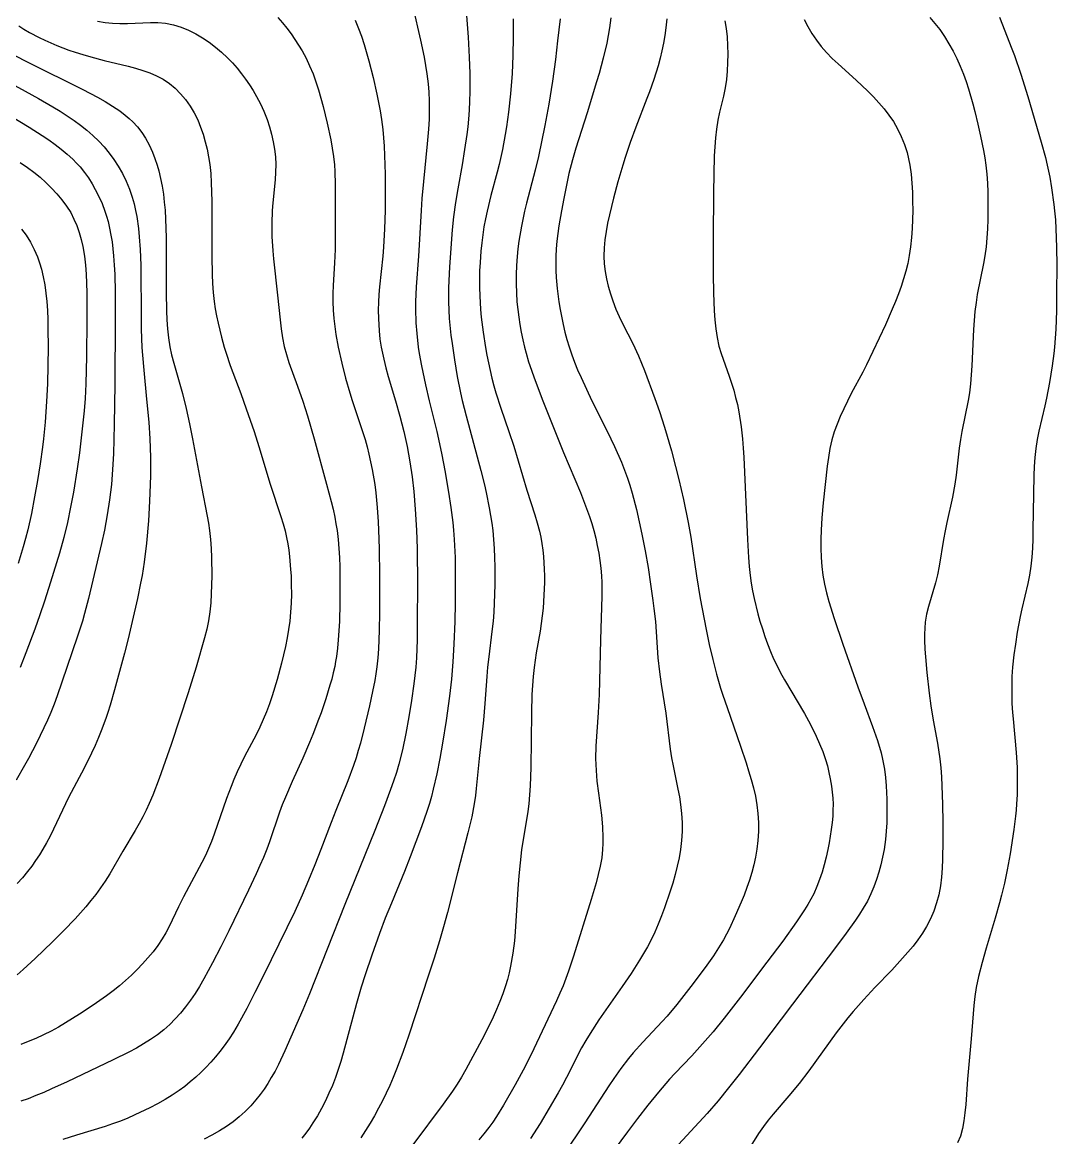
# Model space of a CAD drawing. Header units: metres. Extents: x 560466 to 562029, y 8123360 to 8125060.
# Drawn here: x 561502.1 to 561785.2, y 8123956.1 to 8124261.6 of the extents above; entities that cross this region are included whole.
import ezdxf

# ---------------------------------------------------------------- set-up
doc = ezdxf.new("R2010")
doc.units = ezdxf.units.M
doc.header["$MEASUREMENT"] = 0
doc.layers.add('Unknown_Line_Type', color=7, linetype='Continuous')

msp = doc.modelspace()

# ---------------------------------------------------------------- linework, layer by layer
at = {"layer": 'Unknown_Line_Type', "color": 18, "true_color": 0x000000}
for points in [[(561623.13, 8124270.68, 4140), (561624.1, 8124257.48, 4140), (561624.39, 8124252.05, 4140), (561624.55, 8124247.5, 4140), (561624.58, 8124242.51, 4140), (561624.52, 8124240.01, 4140), (561624.41, 8124237.53, 4140), (561624.24, 8124235.04, 4140), (561624.03, 8124232.95, 4140), (561623.78, 8124230.86, 4140), (561623.16, 8124226.69, 4140), (561622.45, 8124222.53, 4140), (561621.27, 8124216, 4140), (561620.65, 8124212.24, 4140), (561620.12, 8124208.29, 4140), (561619.77, 8124204.7, 4140), (561619.05, 8124194.57, 4140), (561618.73, 8124188.83, 4140), (561618.69, 8124186.92, 4140), (561618.7, 8124185.01, 4140), (561618.79, 8124182.73, 4140), (561618.95, 8124180.45, 4140), (561619.41, 8124175.9, 4140), (561619.7, 8124173.63, 4140), (561620.36, 8124169.1, 4140), (561621.12, 8124164.57, 4140), (561622.01, 8124160.08, 4140), (561622.49, 8124157.97, 4140), (561623.55, 8124153.77, 4140), (561627.61, 8124138.8, 4140), (561628.59, 8124134.93, 4140), (561629.07, 8124132.84, 4140), (561629.9, 8124128.63, 4140), (561630.58, 8124124.41, 4140), (561630.84, 8124122.43, 4140), (561631.07, 8124119.96, 4140), (561631.23, 8124117.48, 4140), (561631.33, 8124114.99, 4140), (561631.38, 8124112.5, 4140), (561631.38, 8124107.51, 4140), (561631.25, 8124102.53, 4140), (561631.11, 8124100.04, 4140), (561630.92, 8124097.56, 4140), (561630.71, 8124095.45, 4140), (561629.67, 8124087.05, 4140), (561629.44, 8124084.95, 4140), (561629.22, 8124082.47, 4140), (561628.7, 8124075.01, 4140), (561628.31, 8124070.43, 4140), (561627.14, 8124059.96, 4140), (561626.34, 8124051.8, 4140), (561626.1, 8124049.83, 4140), (561625.77, 8124047.59, 4140), (561625.08, 8124043.96, 4140), (561624.07, 8124039.61, 4140), (561621.21, 8124028.71, 4140), (561618.46, 8124017.8, 4140), (561617.39, 8124013.9, 4140), (561616.26, 8124010.02, 4140), (561614.8, 8124005.3, 4140), (561613.29, 8124000.6, 4140), (561607.85, 8123984.17, 4140), (561606.23, 8123979.5, 4140), (561604.51, 8123974.87, 4140), (561603.59, 8123972.59, 4140), (561602.66, 8123970.46, 4140), (561601.68, 8123968.35, 4140), (561600.66, 8123966.26, 4140), (561599.59, 8123964.2, 4140), (561598.47, 8123962.17, 4140), (561597.3, 8123960.16, 4140), (561596.03, 8123958.13, 4140), (561594.71, 8123956.13, 4140)], [(561608.94, 8124265.77, 4145), (561611.08, 8124256.64, 4145), (561612.05, 8124252.06, 4145), (561612.47, 8124249.76, 4145), (561612.82, 8124247.46, 4145), (561613.14, 8124244.69, 4145), (561613.31, 8124242.4, 4145), (561613.4, 8124240.1, 4145), (561613.44, 8124237.81, 4145), (561613.4, 8124235.03, 4145), (561613.26, 8124232.26, 4145), (561612.91, 8124228.31, 4145), (561611.88, 8124217.96, 4145), (561611.46, 8124213.32, 4145), (561611.22, 8124209.99, 4145), (561610.54, 8124197.52, 4145), (561609.9, 8124189.16, 4145), (561609.71, 8124184.98, 4145), (561609.7, 8124183.06, 4145), (561609.83, 8124179.24, 4145), (561610.03, 8124176.37, 4145), (561610.47, 8124172.56, 4145), (561610.73, 8124170.87, 4145), (561611.33, 8124167.5, 4145), (561612.4, 8124162.31, 4145), (561613.43, 8124157.94, 4145), (561615.53, 8124149.54, 4145), (561616.02, 8124147.43, 4145), (561616.92, 8124143.14, 4145), (561617.73, 8124138.84, 4145), (561618.77, 8124132.91, 4145), (561619.4, 8124128.74, 4145), (561619.93, 8124124.56, 4145), (561620.14, 8124122.47, 4145), (561620.32, 8124119.98, 4145), (561620.52, 8124115, 4145), (561620.59, 8124110, 4145), (561620.58, 8124102.5, 4145), (561620.48, 8124097.5, 4145), (561620.23, 8124091.25, 4145), (561619.96, 8124086.46, 4145), (561619.55, 8124081.68, 4145), (561619.02, 8124077.06, 4145), (561618.12, 8124070.41, 4145), (561617.12, 8124064.15, 4145), (561616.37, 8124060, 4145), (561615.54, 8124055.78, 4145), (561614.58, 8124051.6, 4145), (561614.04, 8124049.53, 4145), (561613.49, 8124047.61, 4145), (561612.81, 8124045.48, 4145), (561611.34, 8124041.26, 4145), (561608.26, 8124033.09, 4145), (561606.65, 8124029.02, 4145), (561603.1, 8124020.38, 4145), (561601.43, 8124016.22, 4145), (561599.82, 8124012.03, 4145), (561597.71, 8124006.14, 4145), (561595.89, 8124000.76, 4145), (561594.82, 8123997.37, 4145), (561593.53, 8123992.86, 4145), (561589.93, 8123979.26, 4145), (561589.27, 8123977.01, 4145), (561588.57, 8123974.78, 4145), (561587.8, 8123972.58, 4145), (561586.95, 8123970.42, 4145), (561586.02, 8123968.3, 4145), (561585.03, 8123966.21, 4145), (561583.97, 8123964.15, 4145), (561582.84, 8123962.13, 4145), (561581.63, 8123960.17, 4145), (561580.67, 8123958.74, 4145), (561579.66, 8123957.36, 4145), (561578.59, 8123956.01, 4145)], [(561522.67, 8124261.83, 4160), (561524.7, 8124261.53, 4160), (561526.74, 8124261.32, 4160), (561528.79, 8124261.23, 4160), (561530.89, 8124261.24, 4160), (561537.14, 8124261.49, 4160), (561539.19, 8124261.47, 4160), (561541.22, 8124261.3, 4160), (561543.46, 8124260.86, 4160), (561545.53, 8124260.22, 4160), (561547.55, 8124259.39, 4160), (561549.52, 8124258.41, 4160), (561551.43, 8124257.3, 4160), (561553.22, 8124256.09, 4160), (561554.95, 8124254.77, 4160), (561556.61, 8124253.36, 4160), (561558.21, 8124251.86, 4160), (561559.56, 8124250.46, 4160), (561560.85, 8124248.99, 4160), (561562.08, 8124247.47, 4160), (561563.2, 8124245.98, 4160), (561564.25, 8124244.44, 4160), (561565.26, 8124242.87, 4160), (561566.2, 8124241.26, 4160), (561567.26, 8124239.26, 4160), (561568.2, 8124237.2, 4160), (561569.07, 8124234.97, 4160), (561569.72, 8124232.96, 4160), (561570.28, 8124230.93, 4160), (561570.73, 8124228.87, 4160), (561571.08, 8124226.8, 4160), (561571.33, 8124224.71, 4160), (561571.44, 8124222.62, 4160), (561571.41, 8124220.53, 4160), (561571.28, 8124218.43, 4160), (561570.64, 8124212.11, 4160), (561570.48, 8124210, 4160), (561570.36, 8124206.44, 4160), (561570.4, 8124202.89, 4160), (561570.62, 8124198.97, 4160), (561570.81, 8124196.81, 4160), (561571.96, 8124186.83, 4160), (561572.63, 8124180.05, 4160), (561572.92, 8124177.61, 4160), (561573.28, 8124175.18, 4160), (561573.77, 8124172.79, 4160), (561574.36, 8124170.59, 4160), (561575.06, 8124168.42, 4160), (561577.44, 8124161.95, 4160), (561578.88, 8124157.8, 4160), (561580.09, 8124153.82, 4160), (561581.93, 8124147.48, 4160), (561585.36, 8124135.07, 4160), (561586.6, 8124130.39, 4160), (561587.12, 8124128.22, 4160), (561587.59, 8124126.04, 4160), (561587.93, 8124124.22, 4160), (561588.22, 8124122.4, 4160), (561588.52, 8124119.93, 4160), (561588.72, 8124117.46, 4160), (561588.86, 8124114.97, 4160), (561588.95, 8124112.48, 4160), (561589.03, 8124107.49, 4160), (561589.01, 8124102.49, 4160), (561588.87, 8124097.5, 4160), (561588.56, 8124092.43, 4160), (561588.35, 8124090.14, 4160), (561588.06, 8124087.87, 4160), (561587.84, 8124086.5, 4160), (561587.58, 8124085.14, 4160), (561587.2, 8124083.42, 4160), (561586.76, 8124081.72, 4160), (561586.28, 8124080.02, 4160), (561585.13, 8124076.31, 4160), (561583.86, 8124072.52, 4160), (561583.19, 8124070.63, 4160), (561581.62, 8124066.56, 4160), (561580.72, 8124064.37, 4160), (561578.82, 8124060.04, 4160), (561575.94, 8124053.68, 4160), (561574.09, 8124049.42, 4160), (561573.23, 8124047.27, 4160), (561572.49, 8124045.26, 4160), (561569.71, 8124037.18, 4160), (561568.97, 8124035.17, 4160), (561568.06, 8124032.89, 4160), (561567.1, 8124030.63, 4160), (561566.09, 8124028.39, 4160), (561564.01, 8124023.92, 4160), (561558.59, 8124012.82, 4160), (561556.39, 8124008.39, 4160), (561554.14, 8124003.99, 4160), (561551.8, 8123999.66, 4160), (561550.56, 8123997.53, 4160), (561549.37, 8123995.63, 4160), (561548.11, 8123993.77, 4160), (561546.78, 8123991.97, 4160), (561545.41, 8123990.27, 4160), (561543.95, 8123988.65, 4160), (561542.42, 8123987.12, 4160), (561540.81, 8123985.67, 4160), (561539.04, 8123984.29, 4160), (561537.19, 8123983.01, 4160), (561535.28, 8123981.82, 4160), (561533.32, 8123980.69, 4160), (561531.19, 8123979.57, 4160), (561526.94, 8123977.46, 4160), (561520.64, 8123974.42, 4160), (561514.31, 8123971.42, 4160), (561510.07, 8123969.49, 4160), (561507.94, 8123968.56, 4160), (561505.8, 8123967.67, 4160), (561503.64, 8123966.82, 4160), (561501.63, 8123966.1, 4160)], [(561572, 8124262.91, 4155), (561573.29, 8124261.44, 4155), (561574.52, 8124259.92, 4155), (561575.63, 8124258.43, 4155), (561576.7, 8124256.89, 4155), (561577.7, 8124255.32, 4155), (561578.66, 8124253.72, 4155), (561579.74, 8124251.72, 4155), (561580.72, 8124249.67, 4155), (561581.65, 8124247.45, 4155), (561582.45, 8124245.26, 4155), (561583.17, 8124243.04, 4155), (561583.83, 8124240.79, 4155), (561584.44, 8124238.53, 4155), (561585.55, 8124233.98, 4155), (561586.52, 8124229.4, 4155), (561586.92, 8124227.11, 4155), (561587.26, 8124224.81, 4155), (561587.51, 8124222.5, 4155), (561587.63, 8124220.72, 4155), (561587.74, 8124217.17, 4155), (561587.73, 8124204.65, 4155), (561587.67, 8124199.31, 4155), (561587.53, 8124195.74, 4155), (561587.14, 8124189.52, 4155), (561587.06, 8124187.26, 4155), (561587.05, 8124185, 4155), (561587.14, 8124182.74, 4155), (561587.32, 8124180.49, 4155), (561587.58, 8124178.29, 4155), (561587.91, 8124176.09, 4155), (561588.55, 8124172.58, 4155), (561589.54, 8124168.19, 4155), (561590.57, 8124164.14, 4155), (561591.73, 8124160.13, 4155), (561592.4, 8124158, 4155), (561595.23, 8124149.5, 4155), (561595.88, 8124147.36, 4155), (561596.44, 8124145.32, 4155), (561596.95, 8124143.27, 4155), (561597.83, 8124139.13, 4155), (561598.54, 8124134.96, 4155), (561598.84, 8124132.7, 4155), (561599.23, 8124128.74, 4155), (561599.49, 8124124.78, 4155), (561599.61, 8124122.5, 4155), (561599.75, 8124117.5, 4155), (561599.83, 8124110, 4155), (561599.82, 8124099.99, 4155), (561599.74, 8124095, 4155), (561599.55, 8124090.02, 4155), (561599.38, 8124087.54, 4155), (561599.12, 8124085.07, 4155), (561598.86, 8124083.19, 4155), (561598.55, 8124081.32, 4155), (561597.97, 8124078.29, 4155), (561597.1, 8124074.38, 4155), (561595.65, 8124068.31, 4155), (561594.61, 8124064.21, 4155), (561594.04, 8124062.17, 4155), (561593.43, 8124060.14, 4155), (561592.73, 8124058.02, 4155), (561591.18, 8124053.83, 4155), (561587.87, 8124045.73, 4155), (561586.57, 8124042.42, 4155), (561583.77, 8124035.02, 4155), (561582.14, 8124030.84, 4155), (561580.45, 8124026.69, 4155), (561578.69, 8124022.57, 4155), (561576.63, 8124018.08, 4155), (561574.5, 8124013.63, 4155), (561567.96, 8124000.33, 4155), (561565.75, 8123995.91, 4155), (561563.49, 8123991.51, 4155), (561561.12, 8123987.19, 4155), (561559.87, 8123985.08, 4155), (561558.65, 8123983.18, 4155), (561557.36, 8123981.33, 4155), (561556.18, 8123979.78, 4155), (561554.94, 8123978.26, 4155), (561553.66, 8123976.79, 4155), (561552.33, 8123975.37, 4155), (561550.95, 8123974, 4155), (561549.53, 8123972.68, 4155), (561548.05, 8123971.4, 4155), (561546.54, 8123970.18, 4155), (561544.97, 8123969.02, 4155), (561543.11, 8123967.77, 4155), (561541.2, 8123966.6, 4155), (561539.1, 8123965.43, 4155), (561536.96, 8123964.33, 4155), (561532.86, 8123962.36, 4155), (561530.78, 8123961.44, 4155), (561528.67, 8123960.59, 4155), (561526.71, 8123959.89, 4155), (561524.73, 8123959.23, 4155), (561516.88, 8123956.81, 4155), (561513.19, 8123955.61, 4155)], [(561593.18, 8124262.12, 4150), (561594.12, 8124259.9, 4150), (561594.92, 8124257.72, 4150), (561595.64, 8124255.5, 4150), (561596.93, 8124251.01, 4150), (561598.09, 8124246.46, 4150), (561599.13, 8124241.89, 4150), (561599.6, 8124239.6, 4150), (561600.03, 8124237.3, 4150), (561600.39, 8124234.99, 4150), (561600.73, 8124232.22, 4150), (561600.94, 8124229.92, 4150), (561601.09, 8124227.61, 4150), (561601.31, 8124222.52, 4150), (561601.37, 8124220.02, 4150), (561601.4, 8124215.01, 4150), (561601.36, 8124210.01, 4150), (561601.23, 8124205.02, 4150), (561600.98, 8124200.03, 4150), (561600.78, 8124197.55, 4150), (561599.87, 8124189.15, 4150), (561599.68, 8124187.05, 4150), (561599.56, 8124184.95, 4150), (561599.51, 8124182.7, 4150), (561599.55, 8124180.44, 4150), (561599.75, 8124177.08, 4150), (561599.98, 8124174.84, 4150), (561600.31, 8124172.62, 4150), (561600.63, 8124170.95, 4150), (561600.99, 8124169.29, 4150), (561601.59, 8124166.94, 4150), (561602.25, 8124164.61, 4150), (561604.26, 8124157.88, 4150), (561605.45, 8124153.71, 4150), (561606.54, 8124149.53, 4150), (561607.45, 8124145.36, 4150), (561608.19, 8124141.23, 4150), (561608.79, 8124137.07, 4150), (561609.25, 8124133.07, 4150), (561609.65, 8124128.28, 4150), (561609.98, 8124122.5, 4150), (561610.13, 8124117.5, 4150), (561610.22, 8124107.5, 4150), (561610.19, 8124097.49, 4150), (561610.12, 8124092.5, 4150), (561609.93, 8124087.51, 4150), (561609.76, 8124085.02, 4150), (561609.28, 8124080.45, 4150), (561608.65, 8124075.89, 4150), (561607.92, 8124071.35, 4150), (561607.09, 8124066.82, 4150), (561606.14, 8124062.32, 4150), (561605.15, 8124058.44, 4150), (561604.46, 8124056.11, 4150), (561603.7, 8124053.81, 4150), (561602.9, 8124051.52, 4150), (561601.2, 8124046.99, 4150), (561598.53, 8124040.23, 4150), (561590.39, 8124019.98, 4150), (561580.68, 8123995.57, 4150), (561578.86, 8123991.19, 4150), (561573.94, 8123979.88, 4150), (561572.19, 8123976.2, 4150), (561571.24, 8123974.37, 4150), (561570.23, 8123972.59, 4150), (561569.26, 8123971, 4150), (561568.23, 8123969.46, 4150), (561567.15, 8123967.96, 4150), (561566.02, 8123966.5, 4150), (561564.6, 8123964.85, 4150), (561563.08, 8123963.29, 4150), (561561.47, 8123961.84, 4150), (561559.76, 8123960.48, 4150), (561557.92, 8123959.19, 4150), (561556.01, 8123957.99, 4150), (561553.92, 8123956.81, 4150), (561551.87, 8123955.73, 4150)], [(561636.47, 8124262.5, 4135), (561636.43, 8124257.5, 4135), (561636.34, 8124252.5, 4135), (561636.14, 8124247.51, 4135), (561635.7, 8124241.95, 4135), (561635.15, 8124236.94, 4135), (561634.59, 8124232.94, 4135), (561634.25, 8124230.86, 4135), (561633.48, 8124226.72, 4135), (561632.57, 8124222.6, 4135), (561632.04, 8124220.48, 4135), (561630.34, 8124214.13, 4135), (561629.29, 8124209.88, 4135), (561628.84, 8124207.71, 4135), (561628.45, 8124205.52, 4135), (561628.11, 8124203.33, 4135), (561627.83, 8124201.14, 4135), (561627.59, 8124198.93, 4135), (561627.36, 8124195.81, 4135), (561627.26, 8124193.53, 4135), (561627.22, 8124191.25, 4135), (561627.22, 8124188.96, 4135), (561627.28, 8124186.68, 4135), (561627.5, 8124182.93, 4135), (561627.7, 8124180.84, 4135), (561628.22, 8124176.67, 4135), (561628.86, 8124172.52, 4135), (561629.24, 8124170.41, 4135), (561630.11, 8124166.21, 4135), (561630.6, 8124164.12, 4135), (561631.14, 8124162.04, 4135), (561631.7, 8124160.12, 4135), (561633.07, 8124155.86, 4135), (561635.28, 8124149.51, 4135), (561636.61, 8124145.48, 4135), (561640.16, 8124133.47, 4135), (561642.36, 8124126.67, 4135), (561643.04, 8124124.47, 4135), (561643.63, 8124122.26, 4135), (561644.01, 8124120.54, 4135), (561644.31, 8124118.8, 4135), (561644.54, 8124117.06, 4135), (561644.72, 8124115.32, 4135), (561644.95, 8124111.78, 4135), (561645, 8124110, 4135), (561645, 8124108.21, 4135), (561644.86, 8124104.66, 4135), (561644.61, 8124101.12, 4135), (561644.39, 8124099.02, 4135), (561643.81, 8124094.82, 4135), (561642.77, 8124088.88, 4135), (561642.16, 8124084.91, 4135), (561641.9, 8124082.44, 4135), (561641.71, 8124079.96, 4135), (561641.58, 8124077.48, 4135), (561641.44, 8124072.49, 4135), (561641.26, 8124057.51, 4135), (561641.08, 8124052.53, 4135), (561640.92, 8124050.05, 4135), (561640.69, 8124047.58, 4135), (561640.42, 8124045.46, 4135), (561638.75, 8124034.92, 4135), (561638.31, 8124031.36, 4135), (561637.98, 8124027.82, 4135), (561637.71, 8124024.24, 4135), (561637.02, 8124012.49, 4135), (561636.8, 8124010.01, 4135), (561636.37, 8124006.69, 4135), (561635.72, 8124003.07, 4135), (561635.33, 8124001.27, 4135), (561634.89, 8123999.48, 4135), (561634.38, 8123997.71, 4135), (561633.65, 8123995.53, 4135), (561632.82, 8123993.39, 4135), (561631.91, 8123991.26, 4135), (561630.95, 8123989.16, 4135), (561629.95, 8123987.07, 4135), (561627.86, 8123982.96, 4135), (561623.46, 8123974.81, 4135), (561622.26, 8123972.71, 4135), (561621.09, 8123970.78, 4135), (561619.86, 8123968.9, 4135), (561617.31, 8123965.29, 4135), (561609, 8123954.16, 4135)], [(561649.27, 8124262.5, 4130), (561648.6, 8124256.46, 4130), (561647.99, 8124251.35, 4130), (561647.18, 8124245.43, 4130), (561646.17, 8124239.18, 4130), (561645.08, 8124233.34, 4130), (561643.33, 8124224.83, 4130), (561642.45, 8124221.1, 4130), (561640.07, 8124212.02, 4130), (561639.55, 8124209.89, 4130), (561638.69, 8124205.77, 4130), (561638, 8124201.62, 4130), (561637.73, 8124199.53, 4130), (561637.51, 8124197.44, 4130), (561637.34, 8124194.96, 4130), (561637.26, 8124192.48, 4130), (561637.25, 8124189.99, 4130), (561637.32, 8124187.51, 4130), (561637.48, 8124185.03, 4130), (561637.68, 8124182.94, 4130), (561637.95, 8124180.85, 4130), (561638.27, 8124178.78, 4130), (561638.65, 8124176.71, 4130), (561639.07, 8124174.65, 4130), (561639.55, 8124172.6, 4130), (561639.99, 8124170.95, 4130), (561640.68, 8124168.62, 4130), (561641.44, 8124166.31, 4130), (561642.19, 8124164.2, 4130), (561644.58, 8124157.91, 4130), (561650.25, 8124143.74, 4130), (561654.83, 8124132.82, 4130), (561656.56, 8124128.43, 4130), (561657.35, 8124126.21, 4130), (561657.96, 8124124.31, 4130), (561658.51, 8124122.39, 4130), (561659.03, 8124120.35, 4130), (561659.48, 8124118.3, 4130), (561659.88, 8124116.23, 4130), (561660.21, 8124114.15, 4130), (561660.47, 8124112.07, 4130), (561660.65, 8124109.98, 4130), (561660.73, 8124108.14, 4130), (561660.74, 8124104.45, 4130), (561660.33, 8124092.51, 4130), (561659.96, 8124077.51, 4130), (561659.73, 8124072.53, 4130), (561659.09, 8124063.32, 4130), (561659.01, 8124059.98, 4130), (561659.14, 8124056.66, 4130), (561659.38, 8124053.76, 4130), (561659.76, 8124050.51, 4130), (561660.59, 8124044.46, 4130), (561660.9, 8124041.23, 4130), (561661.03, 8124038.36, 4130), (561661.02, 8124036.72, 4130), (561660.94, 8124035.08, 4130), (561660.67, 8124032.77, 4130), (561660.25, 8124030.47, 4130), (561659.73, 8124028.18, 4130), (561659.13, 8124025.89, 4130), (561657.8, 8124021.33, 4130), (561652.92, 8124005.83, 4130), (561651.6, 8124001.76, 4130), (561650.89, 8123999.75, 4130), (561650.12, 8123997.76, 4130), (561649.24, 8123995.69, 4130), (561648.3, 8123993.64, 4130), (561641.28, 8123978.77, 4130), (561639.2, 8123974.61, 4130), (561637.03, 8123970.57, 4130), (561633.82, 8123965.04, 4130), (561631.87, 8123961.9, 4130), (561630.83, 8123960.38, 4130), (561629.79, 8123958.94, 4130), (561628.44, 8123957.22, 4130), (561627.02, 8123955.54, 4130)], [(561663.17, 8124262.83, 4125), (561662.81, 8124260.07, 4125), (561662.45, 8124257.97, 4125), (561662.04, 8124255.87, 4125), (561661.07, 8124251.7, 4125), (561659.97, 8124247.56, 4125), (561659.29, 8124245.23, 4125), (561656.73, 8124236.79, 4125), (561653.58, 8124227.07, 4125), (561652.66, 8124223.87, 4125), (561651.72, 8124220.16, 4125), (561651.21, 8124217.9, 4125), (561650.28, 8124213.34, 4125), (561649.64, 8124209.97, 4125), (561648.95, 8124205.81, 4125), (561648.66, 8124203.73, 4125), (561648.42, 8124201.64, 4125), (561648.24, 8124199.55, 4125), (561648.12, 8124197.46, 4125), (561648.09, 8124195.55, 4125), (561648.13, 8124193.63, 4125), (561648.23, 8124191.72, 4125), (561648.49, 8124188.7, 4125), (561648.95, 8124185.02, 4125), (561649.29, 8124182.94, 4125), (561650.11, 8124178.79, 4125), (561650.6, 8124176.73, 4125), (561651.14, 8124174.69, 4125), (561651.75, 8124172.67, 4125), (561652.46, 8124170.55, 4125), (561653.25, 8124168.46, 4125), (561654.09, 8124166.4, 4125), (561655.01, 8124164.31, 4125), (561658.02, 8124157.94, 4125), (561662.15, 8124149.58, 4125), (561664.17, 8124145.38, 4125), (561666.06, 8124141.14, 4125), (561666.95, 8124138.96, 4125), (561667.76, 8124136.75, 4125), (561668.39, 8124134.85, 4125), (561669.04, 8124132.64, 4125), (561670.19, 8124128.17, 4125), (561671.66, 8124121.39, 4125), (561672.54, 8124116.84, 4125), (561673.36, 8124112.28, 4125), (561674.08, 8124107.74, 4125), (561674.71, 8124103.26, 4125), (561674.99, 8124101.04, 4125), (561675.37, 8124097.47, 4125), (561676.08, 8124087.54, 4125), (561676.48, 8124083.69, 4125), (561676.96, 8124080.32, 4125), (561678.26, 8124072.4, 4125), (561679.44, 8124062.56, 4125), (561679.81, 8124060.12, 4125), (561680.21, 8124057.98, 4125), (561681.55, 8124051.6, 4125), (561681.96, 8124049.47, 4125), (561682.29, 8124047.34, 4125), (561682.54, 8124044.89, 4125), (561682.67, 8124042.44, 4125), (561682.67, 8124039.98, 4125), (561682.55, 8124037.53, 4125), (561682.29, 8124035.09, 4125), (561681.89, 8124032.77, 4125), (561681.38, 8124030.46, 4125), (561680.78, 8124028.17, 4125), (561680.12, 8124025.88, 4125), (561679.41, 8124023.6, 4125), (561677.86, 8124019.08, 4125), (561677.03, 8124016.85, 4125), (561676.15, 8124014.63, 4125), (561675.21, 8124012.44, 4125), (561674.19, 8124010.29, 4125), (561673.19, 8124008.4, 4125), (561672.14, 8124006.55, 4125), (561671.04, 8124004.72, 4125), (561668.72, 8124001.11, 4125), (561666.31, 8123997.56, 4125), (561659.91, 8123988.43, 4125), (561657.49, 8123984.7, 4125), (561656.33, 8123982.76, 4125), (561655.18, 8123980.71, 4125), (561651.04, 8123972.65, 4125), (561649.9, 8123970.51, 4125), (561648.72, 8123968.39, 4125), (561646.3, 8123964.18, 4125), (561643.8, 8123960.03, 4125), (561641.19, 8123955.93, 4125)], [(561678.5, 8124262.53, 4120), (561678.27, 8124260.07, 4120), (561677.98, 8124257.97, 4120), (561677.6, 8124255.88, 4120), (561677.15, 8124253.79, 4120), (561676.65, 8124251.72, 4120), (561676.09, 8124249.66, 4120), (561674.94, 8124245.92, 4120), (561673.77, 8124242.56, 4120), (561673.07, 8124240.66, 4120), (561670.02, 8124232.82, 4120), (561668.51, 8124228.69, 4120), (561667.1, 8124224.52, 4120), (561666.43, 8124222.42, 4120), (561665.1, 8124217.92, 4120), (561663.88, 8124213.39, 4120), (561662.79, 8124208.85, 4120), (561662.3, 8124206.58, 4120), (561661.88, 8124204.3, 4120), (561661.55, 8124202.03, 4120), (561661.33, 8124199.76, 4120), (561661.26, 8124197.5, 4120), (561661.37, 8124195.43, 4120), (561661.63, 8124193.37, 4120), (561662, 8124191.31, 4120), (561662.47, 8124189.27, 4120), (561663.04, 8124187.25, 4120), (561663.7, 8124185.25, 4120), (561664.56, 8124183.03, 4120), (561665.48, 8124180.97, 4120), (561666.47, 8124178.93, 4120), (561669.17, 8124173.63, 4120), (561670.73, 8124170.24, 4120), (561672.4, 8124166.19, 4120), (561675.26, 8124158.59, 4120), (561676.51, 8124155.01, 4120), (561677.87, 8124150.73, 4120), (561679.75, 8124144.26, 4120), (561680.91, 8124139.93, 4120), (561681.77, 8124136.39, 4120), (561683.04, 8124130.85, 4120), (561684.37, 8124124.55, 4120), (561685.07, 8124120.61, 4120), (561686.6, 8124110.03, 4120), (561687.64, 8124103.75, 4120), (561689.23, 8124095.25, 4120), (561690.1, 8124091.15, 4120), (561691.06, 8124087.08, 4120), (561692.1, 8124083.1, 4120), (561693.24, 8124079.22, 4120), (561693.85, 8124077.3, 4120), (561695, 8124073.91, 4120), (561698.68, 8124063.38, 4120), (561700.19, 8124058.83, 4120), (561700.91, 8124056.55, 4120), (561701.59, 8124054.26, 4120), (561702.2, 8124051.96, 4120), (561702.74, 8124049.65, 4120), (561703.16, 8124047.33, 4120), (561703.44, 8124044.89, 4120), (561703.58, 8124042.44, 4120), (561703.59, 8124039.99, 4120), (561703.46, 8124037.53, 4120), (561703.19, 8124035.1, 4120), (561702.81, 8124032.97, 4120), (561702.33, 8124030.86, 4120), (561701.76, 8124028.77, 4120), (561701.12, 8124026.68, 4120), (561700.42, 8124024.62, 4120), (561699.66, 8124022.57, 4120), (561698.9, 8124020.65, 4120), (561697.25, 8124016.87, 4120), (561695.65, 8124013.45, 4120), (561694.85, 8124011.87, 4120), (561694, 8124010.32, 4120), (561693.12, 8124008.84, 4120), (561691.24, 8124005.95, 4120), (561688.97, 8124002.75, 4120), (561685.11, 8123997.53, 4120), (561682.56, 8123994.24, 4120), (561681.25, 8123992.62, 4120), (561678.57, 8123989.44, 4120), (561677.26, 8123987.98, 4120), (561671.9, 8123982.26, 4120), (561669.29, 8123979.34, 4120), (561668.04, 8123977.84, 4120), (561665.93, 8123975.11, 4120), (561664.01, 8123972.37, 4120), (561662.67, 8123970.36, 4120), (561656.1, 8123960.18, 4120), (561650.11, 8123951.31, 4120)], [(561694.4, 8124262, 4115), (561694.73, 8124259.86, 4115), (561694.98, 8124257.54, 4115), (561695.12, 8124255.2, 4115), (561695.18, 8124252.87, 4115), (561695.14, 8124250.53, 4115), (561695.02, 8124248.21, 4115), (561694.8, 8124245.89, 4115), (561694.46, 8124243.6, 4115), (561694.01, 8124241.38, 4115), (561692.97, 8124236.97, 4115), (561692.5, 8124234.75, 4115), (561692.12, 8124232.34, 4115), (561691.84, 8124229.9, 4115), (561691.65, 8124227.44, 4115), (561691.51, 8124224.97, 4115), (561691.35, 8124220, 4115), (561691.28, 8124215, 4115), (561691.22, 8124202.49, 4115), (561691.23, 8124192.49, 4115), (561691.29, 8124187.5, 4115), (561691.47, 8124182.55, 4115), (561691.64, 8124180.1, 4115), (561691.89, 8124177.67, 4115), (561692.25, 8124175.27, 4115), (561692.77, 8124172.92, 4115), (561693.39, 8124170.84, 4115), (561695.61, 8124164.67, 4115), (561696.25, 8124162.75, 4115), (561696.82, 8124160.81, 4115), (561697.35, 8124158.86, 4115), (561697.82, 8124156.88, 4115), (561698.22, 8124154.89, 4115), (561698.86, 8124150.79, 4115), (561699.24, 8124147.46, 4115), (561699.44, 8124144.99, 4115), (561699.59, 8124142.5, 4115), (561700.57, 8124119.98, 4115), (561700.83, 8124115, 4115), (561701.02, 8124112.52, 4115), (561701.29, 8124110.05, 4115), (561701.6, 8124107.94, 4115), (561701.98, 8124105.84, 4115), (561702.41, 8124103.75, 4115), (561703.43, 8124099.6, 4115), (561704.01, 8124097.55, 4115), (561704.66, 8124095.46, 4115), (561705.35, 8124093.39, 4115), (561706.1, 8124091.33, 4115), (561706.9, 8124089.3, 4115), (561707.75, 8124087.29, 4115), (561708.68, 8124085.32, 4115), (561709.66, 8124083.42, 4115), (561710.69, 8124081.55, 4115), (561716.15, 8124072.31, 4115), (561717.28, 8124070.28, 4115), (561718.35, 8124068.21, 4115), (561719.37, 8124066.13, 4115), (561720.32, 8124064.02, 4115), (561721.19, 8124061.89, 4115), (561721.95, 8124059.72, 4115), (561722.46, 8124057.96, 4115), (561722.89, 8124056.18, 4115), (561723.26, 8124054.38, 4115), (561723.59, 8124052.42, 4115), (561723.79, 8124050.78, 4115), (561723.93, 8124049.12, 4115), (561724, 8124047.47, 4115), (561723.99, 8124045.81, 4115), (561723.91, 8124044.15, 4115), (561723.76, 8124042.49, 4115), (561723.53, 8124040.51, 4115), (561722.96, 8124036.85, 4115), (561722.6, 8124035.04, 4115), (561722.13, 8124032.96, 4115), (561721.6, 8124030.9, 4115), (561721, 8124028.86, 4115), (561720.32, 8124026.85, 4115), (561719.57, 8124024.88, 4115), (561718.71, 8124022.96, 4115), (561717.93, 8124021.44, 4115), (561717.08, 8124019.96, 4115), (561716.18, 8124018.5, 4115), (561713.99, 8124015.26, 4115), (561710.23, 8124009.97, 4115), (561705.92, 8124004.17, 4115), (561698.64, 8123994.58, 4115), (561694.21, 8123988.88, 4115), (561691.18, 8123985.15, 4115), (561688.3, 8123981.8, 4115), (561685.32, 8123978.53, 4115), (561680.74, 8123973.74, 4115), (561679.25, 8123972.13, 4115), (561676.23, 8123968.64, 4115), (561673.34, 8123965.04, 4115), (561670.51, 8123961.39, 4115), (561667.72, 8123957.7, 4115), (561658.89, 8123945.8, 4115)], [(561716.06, 8124262.31, 4110), (561717.07, 8124260.4, 4110), (561718.2, 8124258.51, 4110), (561719.44, 8124256.69, 4110), (561720.77, 8124254.94, 4110), (561722.21, 8124253.27, 4110), (561723.75, 8124251.69, 4110), (561725.37, 8124250.17, 4110), (561730.33, 8124245.72, 4110), (561733.51, 8124242.67, 4110), (561735.05, 8124241.11, 4110), (561736.54, 8124239.51, 4110), (561737.96, 8124237.86, 4110), (561739.3, 8124236.16, 4110), (561740.52, 8124234.39, 4110), (561741.69, 8124232.38, 4110), (561742.7, 8124230.28, 4110), (561743.57, 8124228.11, 4110), (561744.28, 8124225.88, 4110), (561744.71, 8124224.17, 4110), (561745.05, 8124222.43, 4110), (561745.39, 8124219.99, 4110), (561745.6, 8124217.53, 4110), (561745.74, 8124215.05, 4110), (561745.8, 8124212.56, 4110), (561745.81, 8124210.06, 4110), (561745.76, 8124207.57, 4110), (561745.66, 8124205.07, 4110), (561745.5, 8124202.59, 4110), (561745.25, 8124200.12, 4110), (561744.88, 8124197.67, 4110), (561744.45, 8124195.54, 4110), (561743.92, 8124193.42, 4110), (561743.32, 8124191.33, 4110), (561742.65, 8124189.25, 4110), (561741.92, 8124187.19, 4110), (561741.14, 8124185.14, 4110), (561740.24, 8124182.99, 4110), (561738.34, 8124178.75, 4110), (561733.2, 8124167.79, 4110), (561732.18, 8124165.8, 4110), (561729, 8124159.88, 4110), (561727.94, 8124157.82, 4110), (561726.93, 8124155.75, 4110), (561725.98, 8124153.65, 4110), (561725.11, 8124151.54, 4110), (561724.33, 8124149.39, 4110), (561723.69, 8124147.22, 4110), (561723.16, 8124144.84, 4110), (561722.76, 8124142.42, 4110), (561722.44, 8124139.98, 4110), (561721.32, 8124129.98, 4110), (561720.94, 8124125.84, 4110), (561720.72, 8124122.48, 4110), (561720.64, 8124120, 4110), (561720.65, 8124117.53, 4110), (561720.75, 8124115.05, 4110), (561720.94, 8124112.59, 4110), (561721.25, 8124110.14, 4110), (561721.7, 8124107.75, 4110), (561722.26, 8124105.36, 4110), (561722.9, 8124102.99, 4110), (561724.33, 8124098.28, 4110), (561726.67, 8124091.24, 4110), (561730.79, 8124079.56, 4110), (561732.5, 8124074.92, 4110), (561734.84, 8124068.74, 4110), (561736.18, 8124064.9, 4110), (561737.17, 8124061.51, 4110), (561737.57, 8124059.8, 4110), (561738.08, 8124057.08, 4110), (561738.37, 8124054.81, 4110), (561738.57, 8124052.52, 4110), (561738.76, 8124048.84, 4110), (561738.77, 8124044.68, 4110), (561738.7, 8124042.37, 4110), (561738.56, 8124040.08, 4110), (561738.35, 8124037.79, 4110), (561738.18, 8124036.41, 4110), (561737.97, 8124035.04, 4110), (561737.57, 8124032.95, 4110), (561737.1, 8124030.88, 4110), (561736.55, 8124028.83, 4110), (561735.92, 8124026.81, 4110), (561735.21, 8124024.83, 4110), (561734.39, 8124022.89, 4110), (561733.4, 8124020.89, 4110), (561732.3, 8124018.95, 4110), (561731.25, 8124017.31, 4110), (561730.16, 8124015.7, 4110), (561727.6, 8124012.14, 4110), (561724.68, 8124008.25, 4110), (561712.89, 8123992.74, 4110), (561703.9, 8123980.79, 4110), (561698.28, 8123973.43, 4110), (561695.43, 8123969.79, 4110), (561692.52, 8123966.2, 4110), (561689.56, 8123962.79, 4110), (561680.59, 8123953.06, 4110)], [(561750.49, 8124262.92, 4105), (561751.91, 8124261.27, 4105), (561753.24, 8124259.55, 4105), (561754.54, 8124257.65, 4105), (561755.74, 8124255.7, 4105), (561756.85, 8124253.68, 4105), (561757.89, 8124251.62, 4105), (561758.85, 8124249.53, 4105), (561759.73, 8124247.39, 4105), (561760.46, 8124245.38, 4105), (561761.12, 8124243.35, 4105), (561762.3, 8124239.23, 4105), (561762.84, 8124237.16, 4105), (561763.66, 8124233.71, 4105), (561764.4, 8124230.37, 4105), (561765.2, 8124226.42, 4105), (561765.54, 8124224.44, 4105), (561765.83, 8124222.45, 4105), (561766.09, 8124219.98, 4105), (561766.26, 8124217.5, 4105), (561766.36, 8124215.01, 4105), (561766.41, 8124212.52, 4105), (561766.37, 8124207.54, 4105), (561766.28, 8124205.05, 4105), (561766.13, 8124202.57, 4105), (561765.91, 8124200.11, 4105), (561765.6, 8124197.65, 4105), (561765.24, 8124195.51, 4105), (561763.51, 8124187, 4105), (561763.15, 8124184.86, 4105), (561762.84, 8124182.4, 4105), (561762.62, 8124179.94, 4105), (561762.45, 8124177.46, 4105), (561762, 8124167.53, 4105), (561761.84, 8124165.06, 4105), (561761.63, 8124162.59, 4105), (561761.33, 8124160.14, 4105), (561760.98, 8124158, 4105), (561759.25, 8124149.49, 4105), (561758.88, 8124147.35, 4105), (561758.53, 8124144.91, 4105), (561757.69, 8124137.54, 4105), (561757.36, 8124135.09, 4105), (561756.74, 8124131.57, 4105), (561755.16, 8124124.64, 4105), (561754.68, 8124122.33, 4105), (561754.25, 8124119.92, 4105), (561753.09, 8124112.67, 4105), (561752.59, 8124110.29, 4105), (561752.03, 8124108.1, 4105), (561750.15, 8124101.62, 4105), (561749.63, 8124099.45, 4105), (561749.26, 8124097.27, 4105), (561749.11, 8124095.65, 4105), (561749.05, 8124094.01, 4105), (561749.06, 8124092.36, 4105), (561749.15, 8124089.94, 4105), (561749.3, 8124087.82, 4105), (561749.71, 8124083.56, 4105), (561750.34, 8124077.89, 4105), (561750.81, 8124074.35, 4105), (561751.44, 8124070.47, 4105), (561752.59, 8124064.14, 4105), (561753.23, 8124059.91, 4105), (561753.49, 8124057.43, 4105), (561753.69, 8124054.94, 4105), (561753.82, 8124052.45, 4105), (561754, 8124047.45, 4105), (561754.08, 8124042.44, 4105), (561754.1, 8124037.43, 4105), (561754, 8124032.44, 4105), (561753.89, 8124029.96, 4105), (561753.69, 8124027.5, 4105), (561753.4, 8124025.06, 4105), (561752.95, 8124022.67, 4105), (561752.35, 8124020.42, 4105), (561751.58, 8124018.21, 4105), (561750.66, 8124016.07, 4105), (561749.59, 8124013.99, 4105), (561748.47, 8124012.13, 4105), (561747.22, 8124010.34, 4105), (561745.9, 8124008.62, 4105), (561744.5, 8124006.94, 4105), (561743.05, 8124005.29, 4105), (561740.08, 8124002.03, 4105), (561735.49, 8123997.23, 4105), (561732.46, 8123993.99, 4105), (561729.5, 8123990.71, 4105), (561728.06, 8123988.96, 4105), (561724.87, 8123984.83, 4105), (561717.34, 8123974.44, 4105), (561714.7, 8123970.98, 4105), (561711.93, 8123967.56, 4105), (561707.64, 8123962.61, 4105), (561706.26, 8123960.95, 4105), (561704.95, 8123959.24, 4105), (561703.6, 8123957.27, 4105), (561701.06, 8123953.22, 4105)], [(561769.58, 8124262.95, 4100), (561772.99, 8124254.32, 4100), (561773.7, 8124252.43, 4100), (561775.45, 8124247.4, 4100), (561777.34, 8124241.25, 4100), (561780.98, 8124228.76, 4100), (561782.14, 8124224.54, 4100), (561782.65, 8124222.42, 4100), (561783.34, 8124219.13, 4100), (561783.83, 8124216.25, 4100), (561784.48, 8124211.64, 4100), (561784.67, 8124209.95, 4100), (561784.88, 8124207.47, 4100), (561785.02, 8124204.99, 4100), (561785.18, 8124200, 4100), (561785.24, 8124195, 4100), (561785.22, 8124187.5, 4100), (561785.15, 8124182.51, 4100), (561784.98, 8124177.52, 4100), (561784.83, 8124175.04, 4100), (561784.61, 8124172.56, 4100), (561784.42, 8124170.87, 4100), (561783.97, 8124167.49, 4100), (561783.24, 8124162.9, 4100), (561782.43, 8124158.67, 4100), (561781.96, 8124156.57, 4100), (561780.31, 8124149.64, 4100), (561779.86, 8124147.31, 4100), (561779.51, 8124144.88, 4100), (561779.27, 8124142.42, 4100), (561779.11, 8124139.95, 4100), (561779, 8124137.47, 4100), (561778.88, 8124132.49, 4100), (561778.75, 8124122.52, 4100), (561778.68, 8124120.03, 4100), (561778.57, 8124117.55, 4100), (561778.41, 8124115.08, 4100), (561778.17, 8124112.62, 4100), (561777.82, 8124110.19, 4100), (561777.37, 8124107.86, 4100), (561775.72, 8124100.93, 4100), (561775.25, 8124098.83, 4100), (561774.44, 8124094.6, 4100), (561773.92, 8124091.24, 4100), (561773.53, 8124088.33, 4100), (561773.16, 8124084.94, 4100), (561773, 8124082.47, 4100), (561772.92, 8124079.99, 4100), (561772.92, 8124077.52, 4100), (561772.99, 8124075.04, 4100), (561773.14, 8124072.56, 4100), (561773.28, 8124070.86, 4100), (561774.14, 8124061.64, 4100), (561774.39, 8124057.48, 4100), (561774.45, 8124054.99, 4100), (561774.45, 8124052.5, 4100), (561774.38, 8124050.02, 4100), (561774.24, 8124047.53, 4100), (561774.1, 8124045.86, 4100), (561773.93, 8124044.19, 4100), (561773.46, 8124040.52, 4100), (561772.47, 8124033.89, 4100), (561771.68, 8124029.5, 4100), (561770.92, 8124025.87, 4100), (561770.14, 8124022.59, 4100), (561769.58, 8124020.47, 4100), (561768.36, 8124016.26, 4100), (561765.89, 8124008.02, 4100), (561764.81, 8124004.15, 4100), (561763.83, 8124000.26, 4100), (561763.18, 8123997.26, 4100), (561762.8, 8123994.82, 4100), (561762.52, 8123992.36, 4100), (561761.79, 8123983.21, 4100), (561760.81, 8123972.2, 4100), (561760.33, 8123965.24, 4100), (561760.12, 8123962.97, 4100), (561759.85, 8123960.76, 4100), (561759.46, 8123958.62, 4100), (561758.9, 8123956.6, 4100), (561758.11, 8123954.72, 4100)], [(561501.07, 8124260.58, 4165), (561502.51, 8124259.64, 4165), (561503.99, 8124258.77, 4165), (561506.65, 8124257.38, 4165), (561508.25, 8124256.63, 4165), (561511.52, 8124255.23, 4165), (561514.83, 8124253.95, 4165), (561516.51, 8124253.37, 4165), (561518.67, 8124252.7, 4165), (561520.85, 8124252.07, 4165), (561524.45, 8124251.11, 4165), (561531.03, 8124249.51, 4165), (561533.06, 8124248.98, 4165), (561535.05, 8124248.4, 4165), (561536.98, 8124247.73, 4165), (561538.84, 8124246.94, 4165), (561540.61, 8124246.01, 4165), (561542.32, 8124244.84, 4165), (561543.9, 8124243.5, 4165), (561545.37, 8124242.01, 4165), (561546.72, 8124240.4, 4165), (561547.97, 8124238.63, 4165), (561549.1, 8124236.76, 4165), (561550.08, 8124234.81, 4165), (561550.88, 8124232.88, 4165), (561551.57, 8124230.9, 4165), (561552.15, 8124228.87, 4165), (561552.65, 8124226.81, 4165), (561553.06, 8124224.72, 4165), (561553.38, 8124222.61, 4165), (561553.64, 8124220.14, 4165), (561553.8, 8124217.64, 4165), (561553.94, 8124212.62, 4165), (561553.91, 8124197.54, 4165), (561554, 8124192.54, 4165), (561554.11, 8124190.05, 4165), (561554.29, 8124187.57, 4165), (561554.56, 8124185.11, 4165), (561554.86, 8124183.13, 4165), (561555.23, 8124181.16, 4165), (561555.65, 8124179.2, 4165), (561556.61, 8124175.3, 4165), (561557.34, 8124172.62, 4165), (561557.86, 8124170.92, 4165), (561558.97, 8124167.56, 4165), (561559.65, 8124165.67, 4165), (561561.86, 8124159.88, 4165), (561563.37, 8124155.76, 4165), (561565.5, 8124149.53, 4165), (561566.8, 8124145.39, 4165), (561569.91, 8124135.12, 4165), (561572.83, 8124126.2, 4165), (561573.43, 8124124.24, 4165), (561573.98, 8124122.27, 4165), (561574.38, 8124120.53, 4165), (561574.71, 8124118.78, 4165), (561574.98, 8124117.04, 4165), (561575.19, 8124115.29, 4165), (561575.51, 8124111.75, 4165), (561575.62, 8124109.97, 4165), (561575.7, 8124107.49, 4165), (561575.71, 8124105, 4165), (561575.65, 8124102.52, 4165), (561575.51, 8124100.04, 4165), (561575.27, 8124097.57, 4165), (561574.95, 8124095.26, 4165), (561574.55, 8124092.97, 4165), (561574.08, 8124090.68, 4165), (561573.03, 8124086.12, 4165), (561571.84, 8124081.6, 4165), (561570.5, 8124077.13, 4165), (561569.75, 8124074.93, 4165), (561568.94, 8124072.75, 4165), (561568.04, 8124070.62, 4165), (561567.07, 8124068.52, 4165), (561566.04, 8124066.45, 4165), (561562.92, 8124060.49, 4165), (561560.91, 8124056.32, 4165), (561559.98, 8124054.2, 4165), (561559.22, 8124052.34, 4165), (561557.96, 8124049.03, 4165), (561554.61, 8124039.28, 4165), (561553.86, 8124037.29, 4165), (561553.05, 8124035.33, 4165), (561552.17, 8124033.4, 4165), (561551.22, 8124031.5, 4165), (561546.19, 8124022.13, 4165), (561544.82, 8124019.38, 4165), (561542.25, 8124014, 4165), (561541.34, 8124012.25, 4165), (561540.35, 8124010.55, 4165), (561539.15, 8124008.76, 4165), (561537.85, 8124007.05, 4165), (561536.46, 8124005.39, 4165), (561535, 8124003.77, 4165), (561533.49, 8124002.2, 4165), (561531.93, 8124000.67, 4165), (561530.32, 8123999.19, 4165), (561528.66, 8123997.75, 4165), (561526.91, 8123996.35, 4165), (561525.12, 8123995, 4165), (561521.45, 8123992.4, 4165), (561517.7, 8123989.92, 4165), (561513.87, 8123987.55, 4165), (561511.93, 8123986.43, 4165), (561509.96, 8123985.35, 4165), (561507.89, 8123984.31, 4165), (561505.79, 8123983.34, 4165), (561503.65, 8123982.45, 4165), (561501.66, 8123981.69, 4165)], [(561499.62, 8124252.68, 4170), (561503.78, 8124250.56, 4170), (561518.6, 8124243.17, 4170), (561522.63, 8124241.08, 4170), (561524.72, 8124239.89, 4170), (561526.76, 8124238.63, 4170), (561528.73, 8124237.29, 4170), (561530.22, 8124236.17, 4170), (561531.31, 8124235.25, 4170), (561532.35, 8124234.28, 4170), (561533.62, 8124232.9, 4170), (561534.78, 8124231.42, 4170), (561535.81, 8124229.86, 4170), (561536.83, 8124227.98, 4170), (561537.7, 8124226.01, 4170), (561538.38, 8124224.26, 4170), (561538.97, 8124222.48, 4170), (561539.42, 8124220.93, 4170), (561539.92, 8124218.81, 4170), (561540.33, 8124216.66, 4170), (561540.67, 8124214.5, 4170), (561540.93, 8124212.31, 4170), (561541.14, 8124210.11, 4170), (561541.29, 8124207.61, 4170), (561541.42, 8124202.6, 4170), (561541.41, 8124187.54, 4170), (561541.5, 8124182.55, 4170), (561541.61, 8124180.07, 4170), (561541.79, 8124177.61, 4170), (561542.05, 8124175.16, 4170), (561542.44, 8124172.73, 4170), (561542.94, 8124170.47, 4170), (561543.54, 8124168.21, 4170), (561544.85, 8124163.72, 4170), (561545.93, 8124159.88, 4170), (561546.94, 8124155.77, 4170), (561547.86, 8124151.63, 4170), (561548.69, 8124147.47, 4170), (561551.1, 8124134.38, 4170), (561552.64, 8124126.36, 4170), (561552.99, 8124124.38, 4170), (561553.28, 8124122.39, 4170), (561553.55, 8124119.93, 4170), (561553.73, 8124117.45, 4170), (561553.85, 8124114.97, 4170), (561553.92, 8124109.99, 4170), (561553.89, 8124107.51, 4170), (561553.8, 8124105.03, 4170), (561553.64, 8124102.56, 4170), (561553.39, 8124100.11, 4170), (561553.03, 8124097.67, 4170), (561552.55, 8124095.35, 4170), (561551.97, 8124093.05, 4170), (561549.67, 8124085, 4170), (561547.46, 8124077.94, 4170), (561542.79, 8124063.85, 4170), (561541.19, 8124059.17, 4170), (561539.54, 8124054.52, 4170), (561537.77, 8124049.92, 4170), (561536.8, 8124047.67, 4170), (561535.94, 8124045.8, 4170), (561535.02, 8124043.97, 4170), (561534.04, 8124042.16, 4170), (561532.95, 8124040.25, 4170), (561529.55, 8124034.58, 4170), (561526, 8124028.39, 4170), (561524.75, 8124026.37, 4170), (561523.51, 8124024.54, 4170), (561522.21, 8124022.76, 4170), (561520.84, 8124021.05, 4170), (561519.43, 8124019.38, 4170), (561516.5, 8124016.1, 4170), (561513.46, 8124012.87, 4170), (561510.32, 8124009.75, 4170), (561505.54, 8124005.17, 4170), (561502.29, 8124002.21, 4170), (561500.63, 8124000.78, 4170)], [(561496.38, 8124246.3, 4175), (561506.46, 8124240.7, 4175), (561510.44, 8124238.39, 4175), (561512.41, 8124237.2, 4175), (561514.34, 8124235.97, 4175), (561516.23, 8124234.69, 4175), (561518.01, 8124233.38, 4175), (561519.73, 8124232, 4175), (561521.39, 8124230.56, 4175), (561522.97, 8124229.04, 4175), (561524.46, 8124227.43, 4175), (561525.85, 8124225.76, 4175), (561527.14, 8124224, 4175), (561528.33, 8124222.18, 4175), (561529.47, 8124220.15, 4175), (561530.47, 8124218.05, 4175), (561531.36, 8124215.89, 4175), (561532.12, 8124213.68, 4175), (561532.64, 8124211.85, 4175), (561533.07, 8124209.99, 4175), (561533.38, 8124208.37, 4175), (561533.84, 8124205.09, 4175), (561534.07, 8124202.86, 4175), (561534.32, 8124199.35, 4175), (561534.47, 8124195.09, 4175), (561534.52, 8124192.58, 4175), (561534.57, 8124182.55, 4175), (561534.64, 8124177.54, 4175), (561534.82, 8124172.54, 4175), (561534.95, 8124170.45, 4175), (561535.3, 8124166.27, 4175), (561536.09, 8124158.33, 4175), (561536.66, 8124152.03, 4175), (561536.96, 8124147.48, 4175), (561537.12, 8124142.49, 4175), (561537.13, 8124137.5, 4175), (561537.08, 8124135, 4175), (561536.91, 8124130.45, 4175), (561536.58, 8124125.02, 4175), (561536.03, 8124118.96, 4175), (561535.41, 8124113.73, 4175), (561534.84, 8124110.05, 4175), (561534.45, 8124107.94, 4175), (561533.58, 8124103.74, 4175), (561532.17, 8124097.46, 4175), (561531.06, 8124092.77, 4175), (561530.06, 8124088.85, 4175), (561527.34, 8124078.73, 4175), (561526.14, 8124074.61, 4175), (561525.49, 8124072.57, 4175), (561524.92, 8124070.89, 4175), (561523.69, 8124067.56, 4175), (561522.94, 8124065.7, 4175), (561522.02, 8124063.57, 4175), (561521.04, 8124061.47, 4175), (561518.96, 8124057.33, 4175), (561516.86, 8124053.43, 4175), (561514.74, 8124049.31, 4175), (561510.61, 8124040.58, 4175), (561509.69, 8124038.74, 4175), (561508.72, 8124036.92, 4175), (561507.7, 8124035.14, 4175), (561506.73, 8124033.56, 4175), (561505.7, 8124032.01, 4175), (561504.63, 8124030.49, 4175), (561503.5, 8124029.02, 4175), (561502.1, 8124027.34, 4175), (561500.61, 8124025.73, 4175)], [(561498.81, 8124235.97, 4180), (561503.91, 8124232.88, 4180), (561507.52, 8124230.55, 4180), (561509.29, 8124229.34, 4180), (561511.03, 8124228.1, 4180), (561512.72, 8124226.81, 4180), (561514.35, 8124225.46, 4180), (561515.91, 8124224.05, 4180), (561516.92, 8124223.02, 4180), (561517.88, 8124221.94, 4180), (561519.06, 8124220.47, 4180), (561520.15, 8124218.94, 4180), (561521.16, 8124217.35, 4180), (561522.05, 8124215.82, 4180), (561523.04, 8124213.88, 4180), (561523.92, 8124211.9, 4180), (561524.69, 8124209.86, 4180), (561525.14, 8124208.46, 4180), (561525.53, 8124207.03, 4180), (561525.96, 8124205.18, 4180), (561526.32, 8124203.31, 4180), (561526.62, 8124201.42, 4180), (561526.87, 8124199.52, 4180), (561527.07, 8124197.58, 4180), (561527.25, 8124195.09, 4180), (561527.36, 8124192.6, 4180), (561527.46, 8124187.58, 4180), (561527.46, 8124180.05, 4180), (561527.36, 8124162.51, 4180), (561527.22, 8124151.46, 4180), (561526.99, 8124143.41, 4180), (561526.79, 8124139.09, 4180), (561526.47, 8124135.02, 4180), (561526.23, 8124132.93, 4180), (561525.96, 8124130.84, 4180), (561525.31, 8124126.68, 4180), (561524.55, 8124122.53, 4180), (561523.76, 8124118.8, 4180), (561522.59, 8124113.83, 4180), (561520.14, 8124103.74, 4180), (561519.09, 8124099.64, 4180), (561518.52, 8124097.6, 4180), (561517.2, 8124093.44, 4180), (561514.22, 8124084.86, 4180), (561511.58, 8124077.1, 4180), (561510.74, 8124074.83, 4180), (561509.84, 8124072.58, 4180), (561508.93, 8124070.44, 4180), (561507.97, 8124068.33, 4180), (561505.95, 8124064.14, 4180), (561503.8, 8124060.01, 4180), (561502.68, 8124058.01, 4180), (561500.35, 8124054.07, 4180)], [(561501.48, 8124223.13, 4185), (561503.47, 8124221.83, 4185), (561505.23, 8124220.54, 4185), (561506.91, 8124219.16, 4185), (561508.52, 8124217.7, 4185), (561510.07, 8124216.18, 4185), (561511.54, 8124214.6, 4185), (561512.92, 8124212.96, 4185), (561514.19, 8124211.24, 4185), (561515.31, 8124209.44, 4185), (561516.2, 8124207.69, 4185), (561516.96, 8124205.88, 4185), (561517.61, 8124204.01, 4185), (561518.16, 8124202.1, 4185), (561518.61, 8124200.15, 4185), (561519.06, 8124197.55, 4185), (561519.35, 8124195.1, 4185), (561519.53, 8124192.62, 4185), (561519.7, 8124187.62, 4185), (561519.73, 8124180.09, 4185), (561519.63, 8124170.04, 4185), (561519.44, 8124162.53, 4185), (561519.24, 8124158.56, 4185), (561518.98, 8124155.17, 4185), (561518.39, 8124149.42, 4185), (561517.69, 8124143.67, 4185), (561517.07, 8124139.33, 4185), (561516.04, 8124132.91, 4185), (561515.28, 8124128.76, 4185), (561514.43, 8124124.63, 4185), (561513.4, 8124120.46, 4185), (561512.21, 8124116.24, 4185), (561509.81, 8124108.29, 4185), (561508.14, 8124103.03, 4185), (561506.88, 8124099.28, 4185), (561505.51, 8124095.41, 4185), (561503.07, 8124088.92, 4185), (561501.49, 8124084.92, 4185)], [(561501.8, 8124204.92, 4190), (561503.1, 8124203.25, 4190), (561504.31, 8124201.37, 4190), (561505.35, 8124199.39, 4190), (561506.24, 8124197.32, 4190), (561506.8, 8124195.67, 4190), (561507.28, 8124193.98, 4190), (561507.79, 8124191.83, 4190), (561508.2, 8124189.65, 4190), (561508.52, 8124187.41, 4190), (561508.75, 8124185.14, 4190), (561508.92, 8124182.65, 4190), (561509.02, 8124180.14, 4190), (561509.08, 8124177.63, 4190), (561509.1, 8124172.6, 4190), (561509.05, 8124167.57, 4190), (561508.92, 8124162.55, 4190), (561508.7, 8124157.76, 4190), (561508.32, 8124152.07, 4190), (561507.88, 8124147.53, 4190), (561507.6, 8124145.24, 4190), (561506.96, 8124140.67, 4190), (561506.23, 8124136.12, 4190), (561505.44, 8124131.58, 4190), (561504.57, 8124127.06, 4190), (561503.56, 8124122.57, 4190), (561502.96, 8124120.25, 4190), (561502.31, 8124117.95, 4190), (561500.91, 8124113.37, 4190)]]:
    msp.add_polyline3d(points, dxfattribs=at)

doc.saveas('drawing.dxf')
